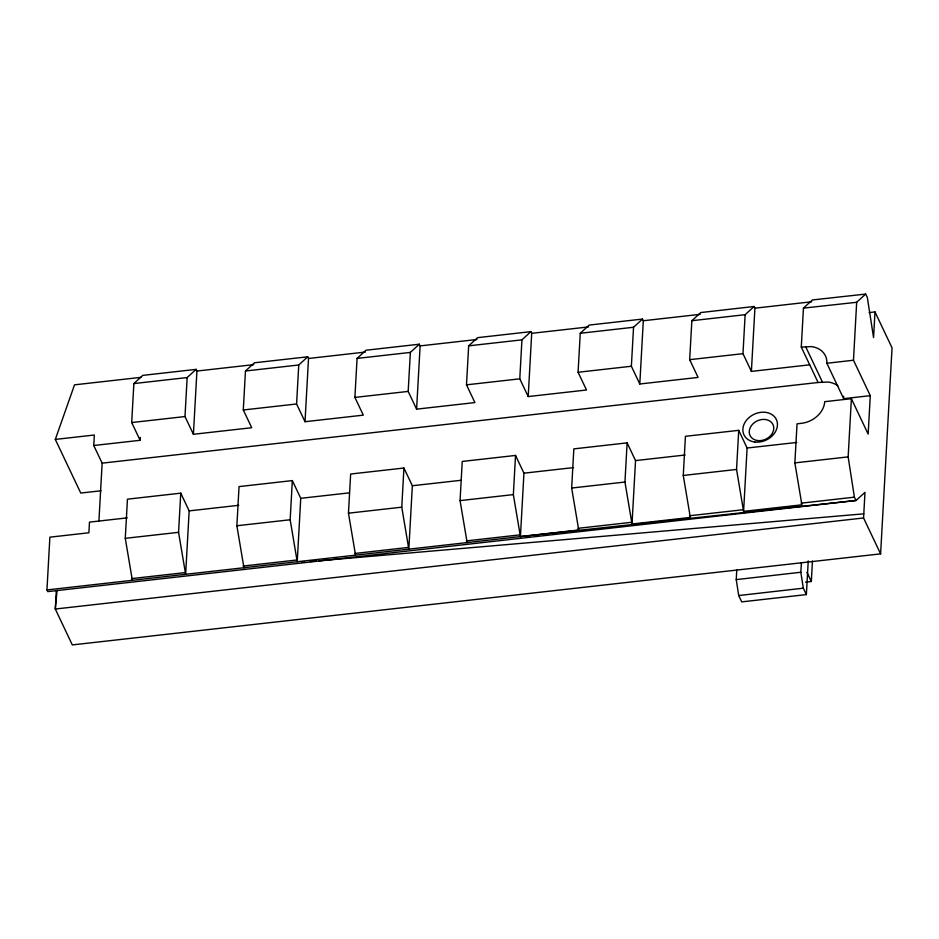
<?xml version="1.0" encoding="UTF-8"?>
<svg xmlns="http://www.w3.org/2000/svg" width="939" height="939" viewBox="0 0 939 939"><rect width="100%" height="100%" fill="white"/><g stroke="black" fill="none" stroke-linecap="round" stroke-linejoin="round"><path stroke-width="1.41" d="M56.328 590.537L55.295 609.024L72.315 644.917L880.606 553.869L863.563 517.976L864.983 492.376L855.992 500.499L47.748 591.605L46.95 589.927L49.884 537.167L88.9 532.777L89.487 522.119L127.246 517.87M98.912 521.086L102.151 463.15L93.747 445.52L94.323 435.027L55.307 439.417L80.754 493.057L100.989 490.78M132.352 580.302L125.274 538.329L127.446 499.172L180.746 493.163L189.162 510.886L185.64 574.304L178.563 532.331L180.746 493.163M93.747 445.52L140.122 440.297L131.695 422.55L133.866 383.57L142.834 375.365L196.122 369.367L196.92 371.046L193.411 434.288L251.722 427.714L243.295 409.979L245.466 370.999L254.434 362.794L307.722 356.797L308.52 358.475L305.011 421.717L363.311 415.144L354.895 397.408L357.066 358.416L366.034 350.224L419.322 344.214L420.12 345.904L416.599 409.146L474.911 402.573L466.495 384.837L468.655 345.845L477.622 337.653L530.911 331.643L531.709 333.322L528.199 396.563L586.511 390.002L578.084 372.255L580.255 333.275L589.223 325.07L642.511 319.072L643.309 320.751L639.799 383.992L698.1 377.419L689.672 359.672L691.855 320.704L700.823 312.546L754.099 306.501L754.909 308.18L751.388 371.398L809.711 364.813M140.122 440.297L140.287 437.421M193.411 434.288L184.995 416.552L187.154 377.56L196.122 369.367M243.94 567.731L236.874 525.758L239.046 486.59L292.334 480.592L300.75 498.316L297.229 561.733L290.163 519.76L292.334 480.592M305.011 421.717L296.583 403.981L298.755 364.989L307.722 356.797M355.541 555.16L348.463 513.187L350.646 474.019L403.934 468.021L412.35 485.745L408.829 549.151L401.763 507.177L403.934 468.021M416.599 409.146L408.183 391.41L410.355 352.418L419.322 344.214M467.141 542.589L460.063 500.616L462.234 461.448L515.534 455.438L523.95 473.174L520.429 536.58L855.992 500.499M520.429 536.58L513.351 494.607L515.534 455.438M528.199 396.563L519.783 378.828L521.943 339.848L530.911 331.643M46.95 589.927L578.729 530.007L571.663 488.034L573.835 448.877L627.123 442.868L635.539 460.591L632.017 524.009L690.329 517.436L683.263 475.463L685.435 436.306L738.723 430.344L747.104 448.02L743.594 511.379L801.894 504.818L794.864 462.892L797.047 423.829L801.354 423.336A23.123 18.369 -25.4 0 0 824.712 401.669L851.391 398.699L868.152 434.1L870.289 395.659L853.481 360.236L856.673 302.288L865.641 294.083L867.296 297.287L873.563 337.571L874.995 311.924L869.162 312.581M632.017 524.009L624.951 482.036L627.123 442.868M639.799 383.992L631.372 366.257L633.543 327.265L642.511 319.072M743.594 511.379L736.552 469.453L738.723 430.344M751.388 371.398L742.972 353.663L745.143 314.694L754.099 306.501M808.244 560.935L806.378 594.587L741.716 601.876L738.711 595.537L736.235 579.609L736.763 570.02M837.858 385.87A23.135 18.393 -25.3 0 0 828.128 382.032L818.104 382.49L801.284 347.078L803.444 308.121L812.411 299.952L865.641 294.083M805.521 582.168L811.319 581.511L812.458 561.006M855.734 499.971L854.396 497.165L848.152 456.882L851.391 398.699M880.606 553.869L892.05 347.841L874.995 311.924M806.378 594.587L803.315 588.19L800.838 572.25L801.401 562.731M57.056 590.455L55.295 609.024L863.563 517.976M55.307 439.417L74.533 384.837L140.768 377.372M460.873 480.31L412.35 485.745M801.284 347.078L811.355 346.597A23.135 18.393 -25.3 0 1 826.872 363.264L853.481 360.236M826.872 363.264L843.645 398.699L870.289 395.659M349.273 492.869L300.75 498.316M573.541 467.599L523.95 473.174M736.235 579.609L800.838 572.25M738.711 595.537L803.315 588.19M196.92 371.046L253.776 364.637M308.52 358.475L365.365 352.066M420.12 345.904L476.965 339.495M531.709 333.322L588.565 326.925M643.309 320.751L700.154 314.342M754.909 308.18L811.754 301.771M691.855 320.704L745.143 314.694M133.866 383.57L187.154 377.56M245.466 370.999L298.755 364.989M357.066 358.416L410.355 352.418M468.655 345.845L521.943 339.848M580.255 333.275L633.543 327.265M131.695 422.55L184.995 416.552M243.295 409.979L296.583 403.981M354.895 397.408L408.183 391.41M466.495 384.837L519.783 378.828M578.084 372.255L631.372 366.257M689.672 359.672L742.972 353.663M102.151 463.15L818.104 382.49M747.104 448.02L796.671 442.469M189.162 510.886L238.764 505.299M635.539 460.591L685.106 455.016M125.274 538.329L178.563 532.331M236.874 525.758L290.163 519.76M348.463 513.187L401.763 507.177M460.063 500.616L513.351 494.607M571.663 488.034L624.951 482.036M683.263 475.463L736.552 469.453M794.864 462.892L848.152 456.882M131.554 578.624L184.842 572.626M243.142 566.053L296.431 560.043M354.742 553.482L408.031 547.472M466.343 540.899L519.631 534.901M577.931 528.328L631.219 522.33M689.543 515.757L742.819 509.771M801.12 503.175L854.396 497.165M803.444 308.121L856.673 302.288M301.595 562.297L304.518 562.038M310.351 561.534L316.197 561.029M319.119 560.783L863.786 513.833M805.615 346.597L822.4 382.032M806.953 572.309L811.319 581.511M843.598 396.223A23.135 18.393 -25.3 0 1 843.645 398.699M757.761 440.567A12.712 10.106 -25.4 0 0 773.501 425.966A12.712 10.106 -25.4 0 0 753.254 423.548A12.712 10.106 -25.4 0 0 757.761 440.567M754.886 442.023A17.923 14.238 -25.4 0 0 777.058 421.447A17.923 14.238 -25.4 0 0 748.512 418.043A17.923 14.238 -25.4 0 0 754.886 442.023"/></g></svg>
